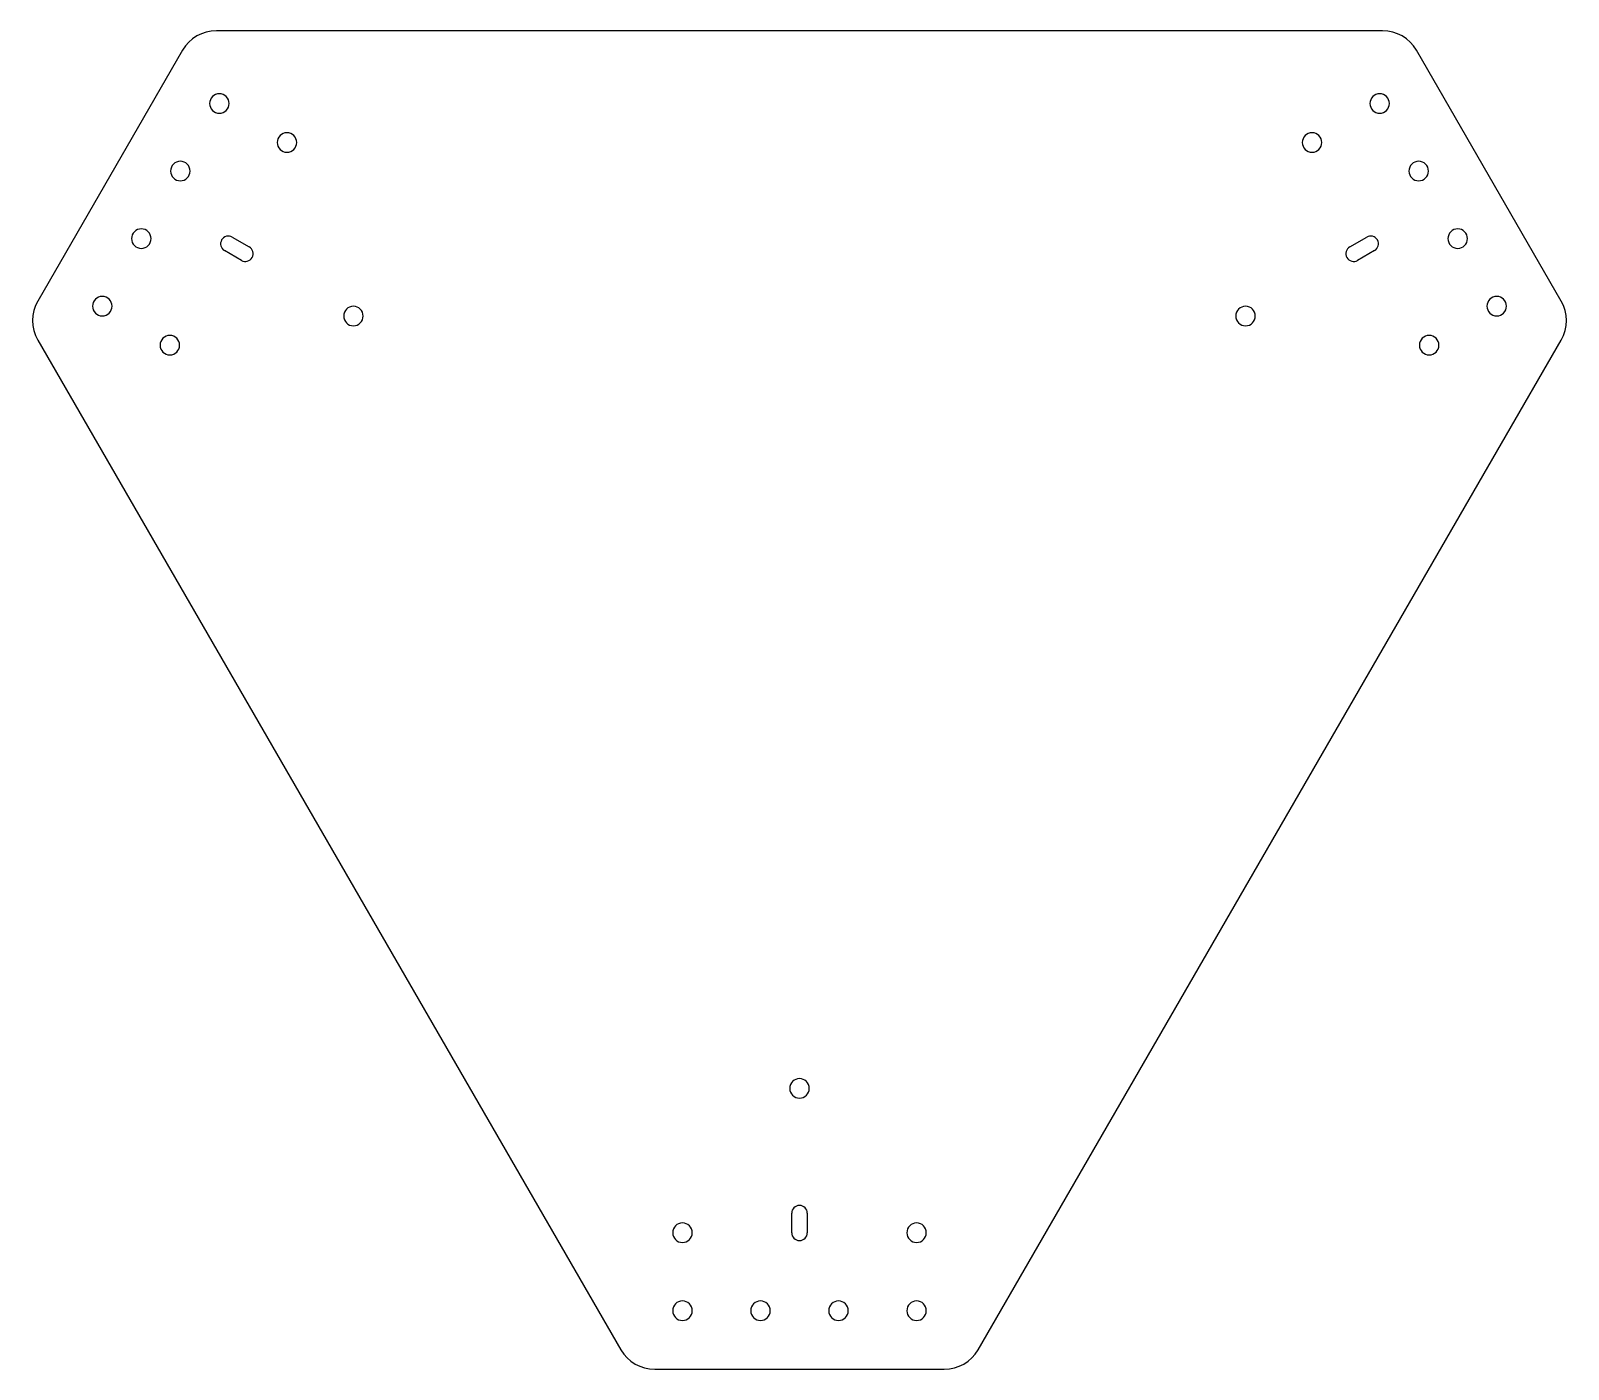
# Model space of a CAD drawing. Extents: x -204 to 190, y -217 to 126.
import ezdxf

# ---------------------------------------------------------------- set-up
doc = ezdxf.new("R2010")
doc.units = 0
doc.layers.get('0').update_dxf_attribs({"true_color": 0xffffff})
doc.layers.add('s001-#def-active-grp', color=7, linetype='Continuous', true_color=0xffffff)

# ---------------------------------------------------------------- blocks, each defined once
blk = doc.blocks.new('bottom')
at = {"layer": 's001-#def-active-grp', "color": 7, "linetype": 'Continuous', "lineweight": -3, "true_color": 0x000000}
for p, q in [((142.13, 126.15), (-156.77, 126.15)), ((-165.43, 121.15), (-202.55, 56.86)), ((187.9, 56.86), (150.79, 121.15)), ((-152.68, 73.24), (-148.35, 70.74)), ((133.71, 70.74), (138.04, 73.24)), ((-150.35, 67.27), (-154.68, 69.77)), ((140.04, 69.77), (135.71, 67.27)), ((-202.55, 46.86), (-53.09, -211.99)), ((38.45, -211.99), (187.9, 46.86)), ((-9.32, -181.99), (-9.32, -176.99)), ((-5.32, -176.99), (-5.32, -181.99)), ((-44.43, -216.99), (29.79, -216.99))]:
    blk.add_line(p, q, dxfattribs=at)
for centre, radius, start, end in [((-156.77, 116.15), 10, 90, 150), ((142.13, 116.15), 10, 30, 90), ((-156, 107.49), 2.5, 90, 180), ((-156, 107.49), 2.5, 180, -90), ((-156, 107.49), 2.5, 0, 90), ((-156, 107.49), 2.5, -90, 0), ((141.36, 107.49), 2.5, 90, 180), ((141.36, 107.49), 2.5, 180, -90), ((141.36, 107.49), 2.5, 0, 90), ((141.36, 107.49), 2.5, -90, 0), ((-138.68, 97.49), 2.5, 90, 180), ((-138.68, 97.49), 2.5, 0, 90), ((124.04, 97.49), 2.5, 90, 180), ((124.04, 97.49), 2.5, 0, 90), ((-138.68, 97.49), 2.5, 180, -90), ((-138.68, 97.49), 2.5, -90, 0), ((124.04, 97.49), 2.5, 180, -90), ((124.04, 97.49), 2.5, -90, 0), ((-166, 90.17), 2.5, 90, 180), ((-166, 90.17), 2.5, 0, 90), ((151.36, 90.17), 2.5, 90, 180), ((151.36, 90.17), 2.5, 0, 90), ((-166, 90.17), 2.5, 180, -90), ((-166, 90.17), 2.5, -90, 0), ((151.36, 90.17), 2.5, 180, -90), ((151.36, 90.17), 2.5, -90, 0), ((-176, 72.85), 2.5, 90, 180), ((-176, 72.85), 2.5, 0, 90), ((161.36, 72.85), 2.5, 90, 180), ((161.36, 72.85), 2.5, 0, 90), ((-176, 72.85), 2.5, 180, -90), ((-176, 72.85), 2.5, -90, 0), ((-153.68, 71.51), 2, 150, -120), ((-153.68, 71.51), 2, 60, 150), ((139.04, 71.51), 2, 30, 120), ((139.04, 71.51), 2, -60, 30), ((161.36, 72.85), 2.5, 180, -90), ((161.36, 72.85), 2.5, -90, 0), ((-149.35, 69.01), 2, -120, -30), ((-149.35, 69.01), 2, -30, 60), ((134.71, 69.01), 2, 120, -150), ((134.71, 69.01), 2, -150, -60), ((-193.89, 51.86), 10, 150, -150), ((-186, 55.53), 2.5, 90, 180), ((-186, 55.53), 2.5, 180, -90), ((-186, 55.53), 2.5, 0, 90), ((-186, 55.53), 2.5, -90, 0), ((-121.64, 53.01), 2.5, 90, 180), ((-121.64, 53.01), 2.5, 0, 90), ((106.99, 53.01), 2.5, 90, 180), ((106.99, 53.01), 2.5, 0, 90), ((171.36, 55.53), 2.5, 90, 180), ((171.36, 55.53), 2.5, 180, -90), ((171.36, 55.53), 2.5, 0, 90), ((171.36, 55.53), 2.5, -90, 0), ((179.24, 51.86), 10, -30, 30), ((-121.64, 53.01), 2.5, -180, -90), ((-121.64, 53.01), 2.5, -90, 0), ((106.99, 53.01), 2.5, 180, -90), ((106.99, 53.01), 2.5, -90, 0), ((-168.68, 45.53), 2.5, 90, 180), ((-168.68, 45.53), 2.5, 0, 90), ((154.04, 45.53), 2.5, 90, 180), ((154.04, 45.53), 2.5, 0, 90), ((-168.68, 45.53), 2.5, 180, -90), ((-168.68, 45.53), 2.5, -90, 0), ((154.04, 45.53), 2.5, 180, -90), ((154.04, 45.53), 2.5, -90, 0), ((-7.32, -144.99), 2.5, 90, 180), ((-7.32, -144.99), 2.5, 180, -90), ((-7.32, -144.99), 2.5, 0, 90), ((-7.32, -144.99), 2.5, -90, 0), ((-7.32, -176.99), 2, 90, 180), ((-7.32, -176.99), 2, 0, 90), ((-37.32, -181.99), 2.5, 90, 180), ((-37.32, -181.99), 2.5, 0, 90), ((22.68, -181.99), 2.5, 90, 180), ((22.68, -181.99), 2.5, 0, 90), ((-37.32, -181.99), 2.5, 180, -90), ((-37.32, -181.99), 2.5, -90, 0), ((-7.32, -181.99), 2, 180, -90), ((-7.32, -181.99), 2, -90, 0), ((22.68, -181.99), 2.5, 180, -90), ((22.68, -181.99), 2.5, -90, 0), ((-37.32, -201.99), 2.5, 90, 180), ((-37.32, -201.99), 2.5, 0, 90), ((-17.32, -201.99), 2.5, 90, 180), ((-17.32, -201.99), 2.5, 0, 90), ((2.68, -201.99), 2.5, 90, 180), ((2.68, -201.99), 2.5, 0, 90), ((22.68, -201.99), 2.5, 90, 180), ((22.68, -201.99), 2.5, 0, 90), ((-37.32, -201.99), 2.5, 180, -90), ((-37.32, -201.99), 2.5, -90, 0), ((-17.32, -201.99), 2.5, 180, -90), ((-17.32, -201.99), 2.5, -90, 0), ((2.68, -201.99), 2.5, 180, -90), ((2.68, -201.99), 2.5, -90, 0), ((22.68, -201.99), 2.5, 180, -90), ((22.68, -201.99), 2.5, -90, 0), ((-44.43, -206.99), 10, -150, -90), ((29.79, -206.99), 10, -90, -30)]:
    blk.add_arc(centre, radius, start, end, dxfattribs=at)

msp = doc.modelspace()

# ---------------------------------------------------------------- block references
msp.add_blockref('bottom', (0, 0))

doc.saveas('drawing.dxf')
